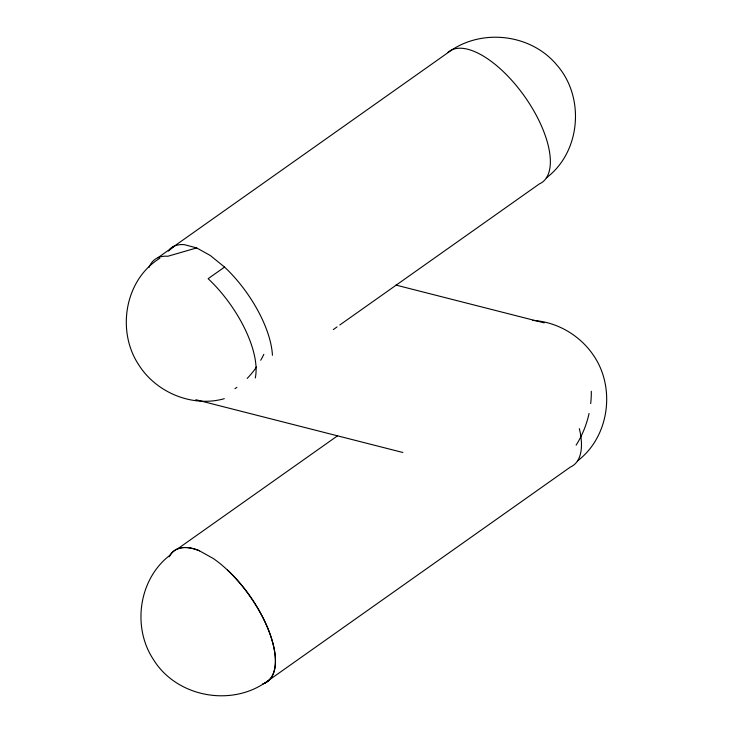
<?xml version="1.0" encoding="UTF-8"?>
<svg xmlns="http://www.w3.org/2000/svg" width="733" height="733" viewBox="0 0 733 733"><rect width="100%" height="100%" fill="white"/><g stroke="black" fill="none" stroke-linecap="round" stroke-linejoin="round"><path stroke-width="1.1" d="M546.342 177.89C580.829 152.061 585.145 97.123 556.906 65.1C531.984 34.882 484.76 28.404 452.105 49.743L157.879 257.741M577.485 460.947C606.072 439.379 614.318 397.451 599.337 365.538C587.252 339.975 560.919 321.961 532.653 320.431M159.84 258.245C124.683 279.878 116.345 331.179 138.748 364.851C156.266 392.659 192.431 407.676 224.298 398.697M168.343 251.117L174.298 246.132M272.438 355.267A80.273 35.367 54.7 0 0 224.564 267.078L208.135 278.687A80.273 35.367 54.7 0 1 255.258 378.008M333.295 329.584L337.024 326.945M339.828 324.966L539.323 183.937A80.273 35.367 54.7 0 0 525.323 97.452A80.273 35.367 54.7 0 0 447.808 52.556M177.249 549.127L337.629 435.75M264.466 683.321L570.466 467.003A80.273 35.367 54.7 0 0 579.345 428.658M224.564 267.078L210.307 255.496L196.664 247.91L167.866 256.257A80.273 35.367 54.7 0 0 149.001 267.408M395.948 285.082L544.124 322.85M195.839 399.714L402.884 452.49M199.523 550.84L213.257 558.491A80.273 35.367 54.7 0 1 267.838 628.456A80.273 35.367 54.7 0 1 264.375 683.257C228.76 706.869 175.838 696.121 153.38 659.462C131.903 627.054 138.766 578.74 170.148 555.11A80.273 35.367 54.7 0 1 199.523 550.84L199.431 550.776A80.273 35.367 54.7 0 0 169.149 556.833M196.664 247.91L184.285 244.648A80.273 35.367 54.7 0 0 169.992 248.945M227.514 570.072A80.273 35.367 54.7 0 1 271.714 639.057A80.273 35.367 54.7 0 1 262.496 684.054M263.834 354.323A80.273 64.183 -75.7 0 1 260.746 360.242M256.504 367.013A80.273 64.183 -75.7 0 1 247.168 378.43M236.851 387.336A80.273 64.183 -75.7 0 1 234.936 388.673M591.311 391.275A80.273 64.183 -75.7 0 1 590.688 403.608M589.057 413.449A80.273 64.183 -75.7 0 1 576.12 445.142"/></g></svg>
